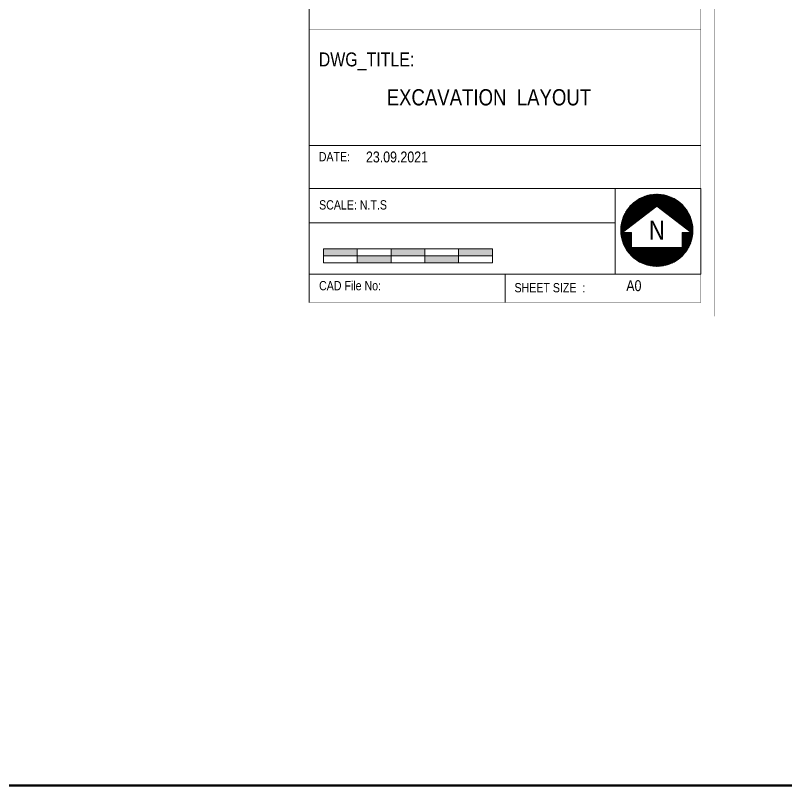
# Model space of a CAD drawing. Header units: millimetres. Extents: x 1112055 to 3390982, y -148532 to 766891.
# Drawn here: x 2811930 to 2847939, y 186588 to 222577 of the extents above; entities that cross this region are included whole.
import ezdxf
from ezdxf.enums import TextEntityAlignment as Align

# ---------------------------------------------------------------- set-up
doc = ezdxf.new("R2010")
doc.units = ezdxf.units.MM
doc.layers.add('B TITLE BLOCK', color=250, linetype='Continuous', lineweight=0)
doc.layers.add('tb text', color=7, linetype='Continuous', lineweight=13)
doc.layers.add('Layer 1', color=7, linetype='Continuous')
doc.styles.add('SWINC', font='swissc.ttf')

msp = doc.modelspace()

# ---------------------------------------------------------------- hatches: boundary and pattern name
at = {"layer": 'Layer 1', "lineweight": 0}
h = msp.add_hatch(dxfattribs=at)
h.set_pattern_fill('ANSI31', color=250, scale=8.428211, angle=360, style=0)
h.set_pattern_definition([(45, (2745543.194, 201528.17), (-18.921873, 18.921873), [])])
edge = h.paths.add_edge_path()
edge.add_arc((2841919.8, 212535.4), 1685.6, 0, 360)
h.paths.add_polyline_path([(2841919.8, 213657.5), (2843530.2, 212438.9), (2843099.7, 212438.9), (2843099.7, 211733.1), (2840739.8, 211733.1), (2840739.8, 212438.9), (2840309.4, 212438.9)], flags=16)
at = {"layer": 'tb text', "lineweight": 0}
for points in [[(2826329.2, 211672.6), (2826329.2, 211341), (2827910.3, 211341), (2827910.3, 211672.6)], [(2831024.9, 211341), (2831072.4, 211341), (2831072.4, 211672.6), (2831024.9, 211672.6), (2829491.3, 211672.6), (2829491.3, 211341)], [(2834234.5, 211341), (2834234.5, 211672.6), (2832653.4, 211672.6), (2832653.4, 211341)], [(2829491.3, 211009.3), (2829491.3, 211341), (2827910.3, 211341), (2827910.3, 211009.3)], [(2831072.4, 211341), (2831072.4, 211009.3), (2832653.4, 211009.3), (2832653.4, 211341)]]:
    msp.add_hatch(color=256, dxfattribs=at).paths.add_polyline_path(points)

# ---------------------------------------------------------------- linework, layer by layer
at = {"color": 3, "lineweight": 50}
msp.add_lwpolyline([(2725410.3, 398271.2), (3390982, 398271.2), (3390982, 186588.4), (2725410.3, 186588.4)], close=True, dxfattribs=at)
at = {"layer": 'B TITLE BLOCK', "color": 250, "lineweight": 0}
for p, q in [((2825672.1, 374006.1), (2825672.1, 209167.3)), ((2843974.7, 216500.7), (2825672.6, 216500.7)), ((2825672.3, 214483.9), (2843974.7, 214483.9)), ((2839973, 210482.1), (2839973, 214483.9)), ((2843974.7, 210482.1), (2843974.7, 214483.9)), ((2839973, 212890.1), (2825673.2, 212891.5)), ((2825672.3, 210482.1), (2843974.7, 210482.1)), ((2834823.5, 210482.1), (2834823.5, 209167.3))]:
    msp.add_line(p, q, dxfattribs=at)
at = {"layer": 'B TITLE BLOCK', "color": 1, "const_width": 8.39}
msp.add_lwpolyline([(2747079.1, 376187.5), (2844627.4, 376187.5), (2844627.4, 208514.6), (2747079.1, 208514.6)], close=True, dxfattribs=at)
at = {"layer": 'B TITLE BLOCK', "color": 250, "lineweight": 0}
for points, const_width in [([(2747731.8, 375534.8), (2843974.7, 375534.8), (2843974.7, 209167.3), (2747731.8, 209167.3)], 8.39), ([(2843974.7, 209167.3), (2825672.1, 209167.3), (2825672.1, 244077), (2843974.7, 244077)], 15.3), ([(2825672.1, 221909), (2843974.7, 221909), (2843974.7, 209167.3), (2825672.1, 209167.3)], 15.3)]:
    msp.add_lwpolyline(points, close=True, dxfattribs=dict(at, const_width=const_width))
at = {"layer": 'Layer 1', "lineweight": 0}
msp.add_lwpolyline([(2841919.8, 213657.5), (2840309.4, 212438.9), (2840739.8, 212438.9), (2840739.8, 211733.1), (2843099.7, 211733.1), (2843099.7, 212438.9), (2843530.2, 212438.9)], close=True, dxfattribs=at)
msp.add_circle((2841919.8, 212535.4), 1685.6, dxfattribs=at)
at = {"layer": 'tb text', "lineweight": 0}
for points in [[(2826329.2, 211672.6), (2831024.9, 211672.6), (2834234.5, 211672.6)], [(2826329.2, 211009.3), (2826329.2, 211672.6)], [(2827910.3, 211009.3), (2827910.3, 211672.6)], [(2829491.3, 211009.3), (2829491.3, 211672.6)], [(2831072.4, 211009.3), (2831072.4, 211672.6)], [(2832653.4, 211009.3), (2832653.4, 211672.6)], [(2834234.5, 211009.3), (2834234.5, 211672.6)], [(2826329.2, 211341), (2831024.9, 211341), (2834234.5, 211341)], [(2826329.2, 211009.3), (2831024.9, 211009.3), (2834234.5, 211009.3)]]:
    msp.add_lwpolyline(points, dxfattribs=at)

# ---------------------------------------------------------------- texts
at = {"layer": 'tb text', "lineweight": 0, "style": 'SWINC'}
for s, height, p in [('EXCAVATION  LAYOUT', 758.596, (2829288.2, 218371)), ('23.09.2021', 505.69, (2828320.8, 215709.8))]:
    msp.add_text(s, height=height, dxfattribs=at).set_placement(p)
at = {"layer": 'tb text', "color": 7, "lineweight": 0, "style": 'SWINC'}
for s, height, p in [('DATE: ', 433.45, (2826115, 215759)), ('SCALE: N.T.S', 433.451, (2826129.1, 213507.2)), ('CAD File No:', 433.451, (2826128.4, 209732)), ('SHEET SIZE  : ', 433.451, (2835266, 209636.5))]:
    msp.add_text(s, height=height, dxfattribs=at).set_placement(p)
msp.add_text('N', height=894, dxfattribs=at).set_placement((2841920.9, 212543.4), align=Align.MIDDLE_CENTER)
at = {"layer": 'tb text', "lineweight": 0, "insert": (2840491.7, 210200.9), "char_height": 505.69, "width": 19243.773, "attachment_point": 1, "style": 'SWINC'}
msp.add_mtext('A0', dxfattribs=at)
at = {"layer": 'tb text', "color": 7, "lineweight": 0, "style": 'SWINC'}
msp.add_attdef('DWG_TITLE:', (2826113.2, 220195.3), '', height=650.2, dxfattribs=at)

doc.saveas('drawing.dxf')
